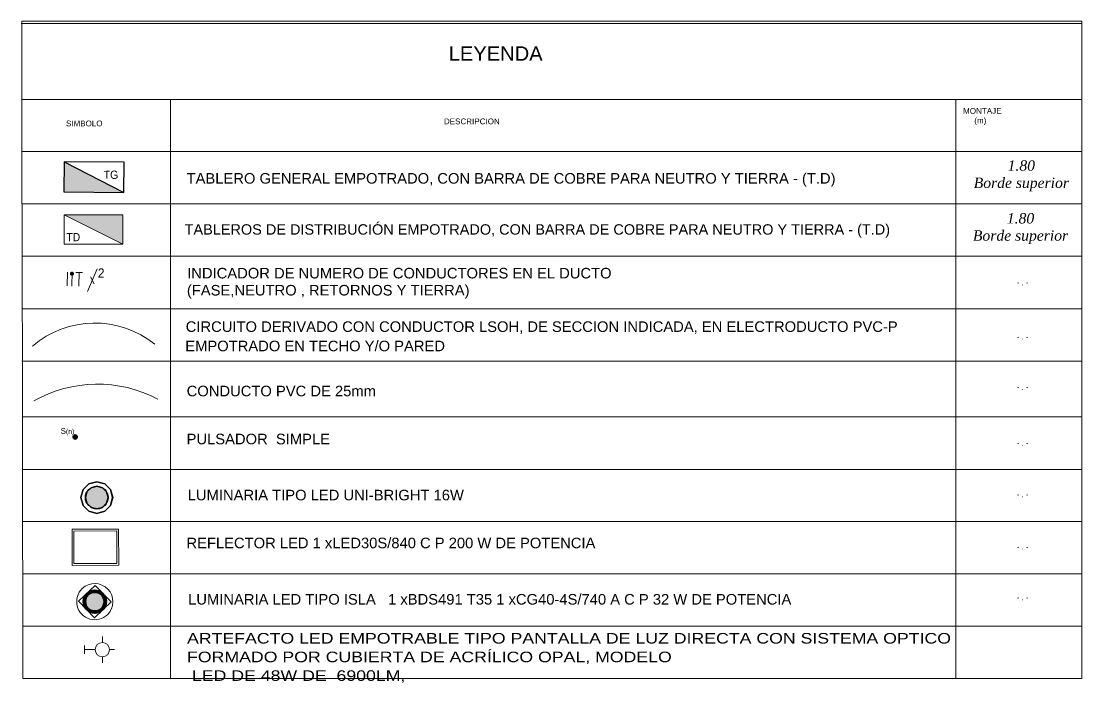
# Model space of a CAD drawing. Header units: inches. Extents: x 2704.1 to 2801.6, y 2415.6 to 2497.
# Drawn here: x 2787.16 to 2801.62, y 2462.91 to 2471.94 of the extents above; entities that cross this region are included whole.
import ezdxf
from ezdxf.lldxf.tags import DXFTag

# ---------------------------------------------------------------- set-up
doc = ezdxf.new("R2010")
doc.units = ezdxf.units.IN
doc.linetypes.add('CONTINUA', pattern=[0])
doc.linetypes.add('RAYITAS', pattern=[0.375, 0.25, -0.125])
for name, color, linetype, lineweight in [('.', 10, 'Continuous', 0), ('00_IE_Luminarias', 6, 'Continuous', 30), ('02 ARQ PLANO CLAVE 1_Pluma_Nº__221', 7, 'Continuous', 13), ('ALUMBRADO', 5, 'Continuous', 25), ('ALUMBRADO_PVC', 6, 'PVC1', 30), ('BUZONES', 163, 'Continuous', 0), ('Lineas Electr', 4, 'Continuous', 18), ('LUMINAR', 70, 'CONTINUA', 18), ('NUMERO DE CONDUCTORES', 163, 'Continuous', 0), ('pulsador', 4, 'Continuous', 40), ('T-TECHO-E', 150, 'Continuous', 20), ('TABLEROS DE DISTRIBUCION', 163, 'Continuous', 0), ('TEXTO', 7, 'Continuous', 15), ('textos', 7, 'Continuous', 5), ('TOMACORRIENTE', 22, 'RAYITAS', 9)]:
    doc.layers.add(name, color=color, linetype=linetype, lineweight=lineweight)
doc.layers.add('DLX_TERR_LUM', color=7, linetype='Continuous', true_color=0x92fcfc)
for name, color, linetype in [('Interior - Lamp', 7, 'Continuous'), ('LEYENDA', 7, 'Continuous'), ('LINEA DE LEYENDA', 7, 'Continuous')]:
    doc.layers.add(name, color=color, linetype=linetype)
doc.layers.add('Interior - Lamp_Pen_No__77', color=7, linetype='Continuous', lineweight=20, true_color=0xfcf969)
doc.styles.add('ERIKA', font='timesi.ttf')
doc.styles.add('ROTULO1', font='arial.ttf', dxfattribs={"width": 1.2})
doc.styles.add('SWISS', font='swisse.ttf')
doc.styles.add('Texto - 080', font='GOTHIC.TTF', dxfattribs={"height": 0.08})
doc.styles.add('{18b73a54-fa43-428c-adcb-c1c7bbdf2c84}', font='Simplex.shx')
tags = doc.linetypes.add('PVC1', pattern='A,1,-0.19772,["PVC",{18b73a54-fa43-428c-adcb-c1c7bbdf2c84},S=0.13,R=0,X=0,Y=-0.061851],-0.507647', length=1.705367).pattern_tags.tags
tags[6] = DXFTag(74, 10)

# ---------------------------------------------------------------- blocks, each defined once
blk = doc.blocks.new('TABLERTO DE DISTRIBUCION')
at = {"true_color": 0x293189}
blk.add_hatch(color=177, dxfattribs=at).paths.add_polyline_path([(270.851, -149.767), (270.851, -149.469), (270.255, -149.469)])
at = {"color": 177, "true_color": 0x293189}
blk.add_line((270.851, -149.767), (270.255, -149.469), dxfattribs=at)
blk.add_lwpolyline([(270.851, -149.469), (270.255, -149.469), (270.255, -149.767), (270.851, -149.767)], close=True, dxfattribs=at)
blk = doc.blocks.new('a')
at = {"layer": 'TOMACORRIENTE', "ltscale": 0.05}
h = blk.add_hatch(color=4, dxfattribs=at)
edge = h.paths.add_edge_path()
edge.add_arc((0, 0.075), 0.0211, 0, 360)
at = {"layer": 'TOMACORRIENTE', "color": 4}
for p, q in [((-0.146, 0.096), (-0.051, 0.096)), ((-0.099, 0.096), (-0.099, -0.097)), ((0, 0.096), (0, -0.096)), ((0.062, -0.096), (0.062, 0.096))]:
    blk.add_line(p, q, dxfattribs=at)
blk.add_circle((0, 0.075), 0.0211, dxfattribs=at)
blk = doc.blocks.new('CABLE 3FACE')
at = {"layer": 'T-TECHO-E', "rotation": 59.94170052614085}
blk.add_blockref('a', (0, 0), dxfattribs=at)
blk = doc.blocks.new('Street Lamp 03 16_2')
at = {"layer": '.', "lineweight": 80}
h = blk.add_hatch(color=3, dxfattribs=at)
h.dxf.hatch_style = 1
h.paths.add_polyline_path([(-0.151, 0, 1), (0.151, 0, 1)])
at = {"layer": '.', "true_color": 0xc7c8ca}
h = blk.add_hatch(dxfattribs=at)
h.set_pattern_fill('ANSI38', color=9)
h.paths.add_polyline_path([(0.124, 0.119), (0.121, 0.117), (0.118, 0.118), (0.123, 0.123), (0.124, 0.122)])
h.paths.add_polyline_path([(0.118, 0.118), (0.117, 0.119), (0.117, 0.122), (0.121, 0.124), (0.123, 0.123)])
h = blk.add_hatch(dxfattribs=at)
h.set_pattern_fill('ANSI38', color=9)
h.paths.add_polyline_path([(-0.124, -0.119), (-0.121, -0.117), (-0.118, -0.118), (-0.123, -0.123), (-0.124, -0.122)])
h.paths.add_polyline_path([(-0.118, -0.118), (-0.117, -0.119), (-0.117, -0.122), (-0.121, -0.124), (-0.123, -0.123)])
h = blk.add_hatch(dxfattribs=at)
h.set_pattern_fill('AR-B816C', color=9)
h.paths.add_polyline_path([(-0.117, -0.119), (-0.121, -0.117), (-0.124, -0.119), (-0.124, -0.122), (-0.121, -0.124), (-0.117, -0.122)])
h = blk.add_hatch(dxfattribs=at)
h.set_pattern_fill('ANSI38', color=9)
h.paths.add_polyline_path([(0.124, -0.119), (0.121, -0.117), (0.118, -0.118), (0.123, -0.123), (0.124, -0.122)])
h.paths.add_polyline_path([(0.118, -0.118), (0.117, -0.119), (0.117, -0.122), (0.121, -0.124), (0.123, -0.123)])
for points in [[(-0.121, 0.124), (-0.124, 0.122), (-0.124, 0.119), (-0.121, 0.117), (-0.117, 0.119), (-0.117, 0.122)], [(0.121, 0.124), (0.124, 0.122), (0.124, 0.119), (0.121, 0.117), (0.117, 0.119), (0.117, 0.122)], [(-0.121, -0.124), (-0.124, -0.122), (-0.124, -0.119), (-0.121, -0.117), (-0.117, -0.119), (-0.117, -0.122)], [(0.121, -0.124), (0.124, -0.122), (0.124, -0.119), (0.121, -0.117), (0.117, -0.119), (0.117, -0.122)]]:
    blk.add_lwpolyline(points, close=True)
at = {"color": 2, "lineweight": 80}
for radius in [0.165, 0.151]:
    blk.add_circle((0, 0), radius, dxfattribs=at)
at = {"layer": 'Interior - Lamp_Pen_No__77', "color": 9}
blk.add_lwpolyline([(0.175, 0.175), (-0.175, 0.175), (-0.175, -0.175), (0.175, -0.175)], close=True, dxfattribs=at)
at = {"layer": 'Interior - Lamp_Pen_No__77', "linetype": 'Continuous'}
for start, end in [(0, 180), (180, 0)]:
    blk.add_arc((0, 0), 0.275, start, end, dxfattribs=at)
blk = doc.blocks.new('REFLECTOR')
at = {"color": 50}
for p, q in [((228.765, -298.508, -4264.267), (228.132, -298.508, -4264.267)), ((228.132, -298.508, -4264.267), (228.132, -299.003, -4264.267)), ((228.132, -298.508, -4264.267), (228.132, -299.003, -4264.267)), ((228.132, -299.003, -4264.267), (228.132, -298.508, -4264.267)), ((228.132, -298.508, -4264.267), (228.132, -298.508, -4264.267)), ((228.765, -298.508, -4264.267), (228.132, -298.508, -4264.267)), ((228.132, -298.508, -4264.267), (228.132, -298.508, -4264.267)), ((228.132, -298.508, -4264.267), (228.765, -298.508, -4264.267)), ((228.132, -299.003, -4264.267), (228.132, -298.508, -4264.267)), ((228.132, -298.508, -4264.267), (228.765, -298.508, -4264.267)), ((228.156, -298.534, -8528.533), (228.156, -298.978, -8528.533)), ((228.156, -298.534, -8528.533), (228.156, -298.978, -8528.533)), ((228.156, -298.978, -8528.533), (228.156, -298.534, -8528.533)), ((228.156, -298.978, -8528.533), (228.156, -298.534, -8528.533)), ((228.156, -298.534, -8528.533), (228.742, -298.534, -8528.533)), ((228.742, -298.534, -4264.267), (228.742, -298.534, -4264.267)), ((228.742, -298.534, -4264.267), (228.742, -298.534, -4264.267)), ((228.742, -298.534, -4264.267), (228.742, -298.978, -4264.267)), ((228.765, -299.003, -4264.267), (228.765, -298.508, -4264.267)), ((228.765, -298.508, -4264.267), (228.765, -298.508, -4264.267)), ((228.765, -299.003, -4264.267), (228.765, -298.508, -4264.267)), ((228.765, -298.508, -4264.267), (228.765, -298.508, -4264.267)), ((228.765, -298.508, -4264.267), (228.765, -299.003, -4264.267)), ((228.765, -298.508, -4264.267), (228.765, -299.003, -4264.267)), ((228.132, -299.003, -4264.267), (228.765, -299.003, -4264.267)), ((228.132, -299.003, -4264.267), (228.132, -299.003, -4264.267)), ((228.132, -299.003, -4264.267), (228.765, -299.003, -4264.267)), ((228.765, -299.003, -4264.267), (228.132, -299.003, -4264.267)), ((228.132, -299.003, -4264.267), (228.132, -299.003, -4264.267)), ((228.765, -299.003, -4264.267), (228.132, -299.003, -4264.267)), ((228.156, -298.978, -4264.267), (228.156, -298.978, -4264.267)), ((228.156, -298.978, -4264.267), (228.156, -298.978, -4264.267)), ((228.156, -298.978, -8528.533), (228.742, -298.978, -8528.533)), ((228.765, -299.003, -4264.267), (228.765, -299.003, -4264.267)), ((228.765, -299.003, -4264.267), (228.765, -299.003, -4264.267))]:
    blk.add_line(p, q, dxfattribs=at)
blk = doc.blocks.new('TD')
blk.add_hatch(color=256).paths.add_polyline_path([(-0.65, 0.35), (-0.65, 0.05), (-0.05, 0.05)])
blk.add_line((-0.65, 0.35), (-0.05, 0.05))
blk.add_lwpolyline([(-0.65, 0.05), (-0.05, 0.05), (-0.05, 0.35), (-0.65, 0.35)], close=True)
blk = doc.blocks.new('luminaria exterior')
at = {"layer": '.'}
h = blk.add_hatch(dxfattribs=at)
h.set_pattern_fill('TRIANG', color=4, scale=0.005)
h.set_pattern_definition([(60, (0, 0), (-0.000937499998, 0.00162379763), [0.0009375, -0.0009375]), (120, (0, 0), (-0.001874999998, 1e-12), [0.0009375, -0.0009375]), (0, (-0.0004687, 0.0008119), (0.0009375, 0.00162379763), [0.0009375, -0.0009375])])
edge = h.paths.add_edge_path()
edge.add_arc((123.5526, 16.6566), 0.0381, 0, 360)
h = blk.add_hatch(dxfattribs=at)
h.set_pattern_fill('TRANS', color=4)
h.set_pattern_definition([(0, (0, 0), (0, 0.25), []), (0, (0, 0.125), (0, 0.25), [0.125, -0.125])])
h.paths.add_polyline_path([(123.5249, 16.6566, 1), (123.5802, 16.6566, 1)])
at = {"color": 3}
blk.add_circle((123.5526, 16.6566), 0.0395, dxfattribs=at)
at = {"layer": 'DLX_TERR_LUM', "color": 3}
for points in [[(123.5249, 16.7042, 0), (123.5048, 16.6841, 0)], [(123.5048, 16.6841, 0), (123.5249, 16.7042, 0)], [(123.5051, 16.6841, 0), (123.5252, 16.7042, 0)], [(123.5252, 16.7042, 0), (123.5051, 16.6841, 0)], [(123.5327, 16.6908, 0), (123.5182, 16.6763, 0)], [(123.5182, 16.6763, 0), (123.5327, 16.6908, 0)], [(123.5524, 16.7116, 0), (123.5249, 16.7042, 0)], [(123.5249, 16.7042, 0), (123.5524, 16.7116, 0)], [(123.5249, 16.7042, 0), (123.5252, 16.7042, 0)], [(123.5252, 16.7042, 0), (123.5249, 16.7042, 0)], [(123.5252, 16.7042, 0), (123.5527, 16.7116, 0)], [(123.5527, 16.7116, 0), (123.5252, 16.7042, 0)], [(123.5524, 16.6961, 0), (123.5327, 16.6908, 0)], [(123.5327, 16.6908, 0), (123.5524, 16.6961, 0)], [(123.5799, 16.7042, 0), (123.5524, 16.7116, 0)], [(123.5524, 16.7116, 0), (123.5799, 16.7042, 0)], [(123.5722, 16.6908, 0), (123.5524, 16.6961, 0)], [(123.5524, 16.6961, 0), (123.5722, 16.6908, 0)], [(123.5527, 16.7116, 0), (123.5802, 16.7042, 0)], [(123.5802, 16.7042, 0), (123.5527, 16.7116, 0)], [(123.5722, 16.6908, 0), (123.5866, 16.6763, 0)], [(123.6, 16.6841, 0), (123.5799, 16.7042, 0)], [(123.5799, 16.7042, 0), (123.6, 16.6841, 0)], [(123.5802, 16.7042, 0), (123.6004, 16.6841, 0)], [(123.6004, 16.6841, 0), (123.5802, 16.7042, 0)], [(123.5048, 16.6841, 0), (123.4974, 16.6566, 0)], [(123.4974, 16.6566, 0), (123.5048, 16.6841, 0)], [(123.4974, 16.6566, 0), (123.4977, 16.6566, 0)], [(123.4974, 16.6566, 0), (123.5048, 16.6291, 0)], [(123.4977, 16.6566, 0), (123.4974, 16.6566, 0)], [(123.5048, 16.6291, 0), (123.4974, 16.6566, 0)], [(123.4977, 16.6566, 0), (123.5051, 16.6841, 0)], [(123.5051, 16.6841, 0), (123.4977, 16.6566, 0)], [(123.5051, 16.6291, 0), (123.4977, 16.6566, 0)], [(123.4977, 16.6566, 0), (123.5051, 16.6291, 0)], [(123.5048, 16.6841, 0), (123.5051, 16.6841, 0)], [(123.5051, 16.6841, 0), (123.5048, 16.6841, 0)], [(123.5182, 16.6763, 0), (123.5129, 16.6566, 0)], [(123.5129, 16.6566, 0), (123.5182, 16.6763, 0)], [(123.5129, 16.6566, 0), (123.5182, 16.6368, 0)], [(123.5182, 16.6368, 0), (123.5129, 16.6566, 0)], [(123.5919, 16.6566, 0), (123.5866, 16.6763, 0)], [(123.5866, 16.6763, 0), (123.5919, 16.6566, 0)], [(123.5866, 16.6368, 0), (123.5919, 16.6566, 0)], [(123.5919, 16.6566, 0), (123.5866, 16.6368, 0)], [(123.6074, 16.6566, 0), (123.6, 16.6841, 0)], [(123.6, 16.6841, 0), (123.6074, 16.6566, 0)], [(123.6, 16.6291, 0), (123.6074, 16.6566, 0)], [(123.6074, 16.6566, 0), (123.6, 16.6291, 0)], [(123.6004, 16.6841, 0), (123.6077, 16.6566, 0)], [(123.6077, 16.6566, 0), (123.6004, 16.6841, 0)], [(123.6077, 16.6566, 0), (123.6004, 16.6291, 0)], [(123.6004, 16.6291, 0), (123.6077, 16.6566, 0)], [(123.6074, 16.6566, 0), (123.6077, 16.6566, 0)], [(123.6077, 16.6566, 0), (123.6074, 16.6566, 0)], [(123.5048, 16.6291, 0), (123.5249, 16.6089, 0)], [(123.5249, 16.6089, 0), (123.5048, 16.6291, 0)], [(123.5252, 16.6089, 0), (123.5051, 16.6291, 0)], [(123.5051, 16.6291, 0), (123.5252, 16.6089, 0)], [(123.5182, 16.6368, 0), (123.5327, 16.6224, 0)], [(123.5327, 16.6224, 0), (123.5182, 16.6368, 0)], [(123.5327, 16.6224, 0), (123.5524, 16.6171, 0)], [(123.5524, 16.6171, 0), (123.5327, 16.6224, 0)], [(123.5524, 16.6171, 0), (123.5722, 16.6224, 0)], [(123.5722, 16.6224, 0), (123.5524, 16.6171, 0)], [(123.5722, 16.6224, 0), (123.5866, 16.6368, 0)], [(123.5866, 16.6368, 0), (123.5722, 16.6224, 0)], [(123.5799, 16.6089, 0), (123.6, 16.6291, 0)], [(123.6, 16.6291, 0), (123.5799, 16.6089, 0)], [(123.6004, 16.6291, 0), (123.5802, 16.6089, 0)], [(123.5802, 16.6089, 0), (123.6004, 16.6291, 0)], [(123.5249, 16.6089, 0), (123.5524, 16.6016, 0)], [(123.5252, 16.6089, 0), (123.5249, 16.6089, 0)], [(123.5249, 16.6089, 0), (123.5252, 16.6089, 0)], [(123.5524, 16.6016, 0), (123.5249, 16.6089, 0)], [(123.5527, 16.6016, 0), (123.5252, 16.6089, 0)], [(123.5252, 16.6089, 0), (123.5527, 16.6016, 0)], [(123.5524, 16.6016, 0), (123.5799, 16.6089, 0)], [(123.5799, 16.6089, 0), (123.5524, 16.6016, 0)], [(123.5802, 16.6089, 0), (123.5527, 16.6016, 0)], [(123.5527, 16.6016, 0), (123.5802, 16.6089, 0)], [(123.5799, 16.6089, 0), (123.5802, 16.6089, 0)], [(123.5802, 16.6089, 0), (123.5799, 16.6089, 0)]]:
    blk.add_polyline3d(points, dxfattribs=at)
at = {"layer": 'DLX_TERR_LUM'}
for points in [[(123.5524, 16.7116, 0), (123.5527, 16.7116, 0)], [(123.5527, 16.7116, 0), (123.5524, 16.7116, 0)], [(123.5866, 16.6763, 0), (123.5722, 16.6908, 0)], [(123.5799, 16.7042, 0), (123.5802, 16.7042, 0)], [(123.5802, 16.7042, 0), (123.5799, 16.7042, 0)], [(123.6, 16.6841, 0), (123.6004, 16.6841, 0)], [(123.6004, 16.6841, 0), (123.6, 16.6841, 0)], [(123.5048, 16.6291, 0), (123.5051, 16.6291, 0)], [(123.5051, 16.6291, 0), (123.5048, 16.6291, 0)], [(123.6, 16.6291, 0), (123.6004, 16.6291, 0)], [(123.6004, 16.6291, 0), (123.6, 16.6291, 0)], [(123.5524, 16.6016, 0), (123.5527, 16.6016, 0)], [(123.5527, 16.6016, 0), (123.5524, 16.6016, 0)]]:
    blk.add_polyline3d(points, dxfattribs=at)
blk = doc.blocks.new('ss')
at = {"layer": '00_IE_Luminarias', "linetype": 'Continuous', "lineweight": 13}
for p, q in [((-785.242, -1530.164, 0), (-785.242, -1530.081, 0)), ((-785.34, -1530.262, 0), (-785.407, -1530.262, 0)), ((-785.144, -1530.262, 0), (-784.997, -1530.262, 0)), ((-784.997, -1530.319, 0), (-784.997, -1530.204, 0)), ((-785.242, -1530.36, 0), (-785.242, -1530.442, 0))]:
    blk.add_line(p, q, dxfattribs=at)
blk.add_circle((-785.242, -1530.262, 0), 0.0981, dxfattribs=at)
blk = doc.blocks.new('pulsador')
at = {"layer": 'pulsador', "lineweight": 40}
h = blk.add_hatch(color=4, dxfattribs=at)
h.dxf.hatch_style = 1
h.paths.add_polyline_path([(246.231, 46.088, 1), (246.279, 46.088, 1)])
h.paths.add_polyline_path([(246.279, 46.088, -1), (246.232, 46.088, -1)], flags=16)
h.paths.add_polyline_path([(246.271, 46.088, -1), (246.239, 46.088, -1)], flags=0)
at = {"layer": 'pulsador'}
h = blk.add_hatch(color=4, dxfattribs=at)
h.dxf.hatch_style = 1
h.paths.add_polyline_path([(246.239, 46.088, 1), (246.271, 46.088, 1)])
at = {"layer": 'pulsador', "color": 4, "lineweight": 50}
blk.add_circle((246.255, 46.088), 0.0238, dxfattribs=at)
at = {"layer": 'pulsador', "color": 4, "lineweight": 40}
blk.add_circle((246.255, 46.088), 0.0235, dxfattribs=at)
at = {"layer": 'pulsador', "color": 4}
blk.add_circle((246.255, 46.088), 0.0159, dxfattribs=at)

msp = doc.modelspace()

# ---------------------------------------------------------------- linework, layer by layer
at = {"layer": 'ALUMBRADO_PVC', "linetype": 'PVC1', "lineweight": 15, "ltscale": 0.2}
msp.add_arc((2788.161, 2466.516), 1.306, 51.2221, 130.6853, dxfattribs=at)
at = {"layer": 'LINEA DE LEYENDA', "color": 7, "lineweight": 0}
for p, q in [((2787.164, 2470.875), (2801.623, 2470.875)), ((2789.193, 2470.875), (2789.193, 2469.449)), ((2799.906, 2470.875), (2799.906, 2469.449)), ((2787.164, 2470.162), (2801.623, 2470.162)), ((2787.164, 2470.162), (2801.623, 2470.162)), ((2787.164, 2470.162), (2801.623, 2470.162)), ((2787.164, 2470.162), (2801.623, 2470.162)), ((2787.164, 2470.162), (2801.623, 2470.162)), ((2787.164, 2469.449), (2801.623, 2469.449)), ((2787.164, 2469.449), (2801.623, 2469.449)), ((2787.164, 2469.449), (2801.623, 2469.449)), ((2787.164, 2469.449), (2801.623, 2469.449)), ((2787.164, 2469.449), (2787.17, 2469.449)), ((2787.164, 2469.449), (2787.17, 2469.449)), ((2787.164, 2469.448), (2787.17, 2469.448)), ((2789.193, 2469.449), (2789.193, 2462.971)), ((2799.906, 2469.449), (2799.906, 2462.971)), ((2787.164, 2468.736), (2801.623, 2468.736)), ((2787.164, 2468.016), (2801.623, 2468.016)), ((2787.164, 2467.302), (2801.623, 2467.302)), ((2787.18, 2466.54), (2801.623, 2466.54)), ((2787.18, 2465.825), (2801.623, 2465.825)), ((2787.18, 2465.113), (2801.623, 2465.113)), ((2787.18, 2464.4), (2801.623, 2464.4)), ((2787.18, 2463.685), (2801.623, 2463.685)), ((2787.18, 2462.971), (2801.623, 2462.971))]:
    msp.add_line(p, q, dxfattribs=at)
for points in [[(2787.164, 2471.942), (2801.623, 2471.942)], [(2787.166, 2469.449), (2787.164, 2471.942)], [(2801.623, 2471.942), (2801.623, 2469.449)], [(2787.18, 2462.971), (2787.17, 2469.449)], [(2801.623, 2469.449), (2801.623, 2462.971)]]:
    msp.add_lwpolyline(points, dxfattribs=at)
at = {"layer": 'Lineas Electr', "ltscale": 0.3}
for p, q in [((2788.061, 2468.252, 4186.291), (2788.193, 2468.562, 4186.291)), ((2788.151, 2468.358, 4186.291), (2788.102, 2468.455, 4186.291))]:
    msp.add_line(p, q, dxfattribs=at)
at = {"layer": 'LUMINAR', "linetype": 'CONTINUA'}
msp.add_arc((2788.197, 2465.219, 4186.291), 1.769, 62.2513, 119.4421, dxfattribs=at)
at = {"layer": 'TEXTO', "color": 7, "lineweight": 0, "elevation": 4186.291}
msp.add_lwpolyline([(2787.156, 2471.912), (2801.614, 2471.912)], dxfattribs=at)

# ---------------------------------------------------------------- block references
at = {"color": 4, "lineweight": 40}
msp.add_blockref('pulsador', (2541.638, 2420.179), dxfattribs=at)
at = {"xscale": 3.936391476518716, "yscale": 3.936391476518716, "zscale": 3.936391476518716}
msp.add_blockref('luminaria exterior', (2301.836, 2399.873), dxfattribs=at)
at = {"color": 2, "lineweight": 80, "rotation": 180}
msp.add_blockref('ss', (2003.021, 933.102, 0), dxfattribs=at)
at = {"layer": '02 ARQ PLANO CLAVE 1_Pluma_Nº__221', "rotation": 180.2540526203288}
msp.add_blockref('REFLECTOR', (3017.939, 2167.022, 26027.081), dxfattribs=at)
at = {"layer": 'ALUMBRADO', "linetype": 'Continuous', "lineweight": 0, "xscale": 1.367402912713129, "yscale": 1.367402912713129, "zscale": 1.367402912713129, "rotation": 359.4545297237954}
msp.add_blockref('TD', (2788.625, 2469.537, 4186.291), dxfattribs=at)
at = {"layer": 'BUZONES', "xscale": 1.344401324602285, "yscale": 1.344401324602285, "zscale": 1.344401324602285}
msp.add_blockref('TABLERTO DE DISTRIBUCION', (2424.411, 2670.244, 4186.291), dxfattribs=at)
at = {"layer": 'Interior - Lamp', "color": 51, "linetype": 'Continuous', "lineweight": 20, "true_color": 0xfcf969, "xscale": 0.8990982590757575, "yscale": 0.8990982590757575, "zscale": 0.8990982590757575, "rotation": 313.8476422205608}
msp.add_blockref('Street Lamp 03 16_2', (2788.16, 2464.019, 4186.291), dxfattribs=at)
at = {"layer": 'NUMERO DE CONDUCTORES', "xscale": -0.9817140855580929, "yscale": 0.9817140855580929, "zscale": 0.9817140855580929, "rotation": 58.5239496888934}
msp.add_blockref('CABLE 3FACE', (2787.847, 2468.421, 4186.291), dxfattribs=at)

# ---------------------------------------------------------------- texts
at = {"layer": 'LEYENDA', "color": 0, "style": 'ROTULO1'}
for s, height, p in [('TABLERO GENERAL EMPOTRADO, CON BARRA DE COBRE PARA NEUTRO Y TIERRA - (T.D)', 0.144, (2789.412, 2469.725)), ('TABLEROS DE DISTRIBUCIÓN EMPOTRADO, CON BARRA DE COBRE PARA NEUTRO Y TIERRA - (T.D)', 0.14137, (2789.385, 2469.029, -4186.291)), ('INDICADOR DE NUMERO DE CONDUCTORES EN EL DUCTO ', 0.144, (2789.42, 2468.431)), ('(FASE,NEUTRO , RETORNOS Y TIERRA)', 0.144, (2789.416, 2468.198)), ('CIRCUITO DERIVADO CON CONDUCTOR LSOH, DE SECCION INDICADA, EN ELECTRODUCTO PVC-P ', 0.144, (2789.4, 2467.701)), ('EMPOTRADO EN TECHO Y/O PARED ', 0.144, (2789.394, 2467.437)), ('CONDUCTO PVC DE 25mm', 0.144, (2789.413, 2466.822)), ('PULSADOR  SIMPLE ', 0.144, (2789.412, 2466.167, 4186.291)), ('LUMINARIA TIPO LED UNI-BRIGHT 16W  ', 0.144, (2789.428, 2465.402)), ('REFLECTOR LED 1 xLED30S/840 C P 200 W DE POTENCIA  ', 0.144, (2789.41, 2464.748, 4186.292)), ('LUMINARIA LED TIPO ISLA   1 xBDS491 T35 1 xCG40-4S/740 A C P 32 W DE POTENCIA  ', 0.144, (2789.433, 2463.979, 4186.292))]:
    msp.add_text(s, height=height, dxfattribs=at).set_placement(p)
at = {"layer": 'LEYENDA', "color": 7, "linetype": 'RAYITAS', "attachment_point": 1, "style": 'Texto - 080'}
for s, insert, char_height, width in [('{\\fSwis721 BlkEx BT|b0|i0|c0|p34;LEYENDA}', (2792.988, 2471.599), 0.19634, 3.2458), ('{\\fSwis721 BlkEx BT|b0|i0|c0|p34;MONTAJE\\P     (m)}', (2800.004, 2470.757), 0.07854, 1.6229), ('{\\fSwis721 BlkEx BT|b0|i0|c0|p34;DESCRIPCION}', (2792.922, 2470.614), 0.07854, 1.6229), ('{\\fSwis721 BlkEx BT|b0|i0|c0|p34;SIMBOLO}', (2787.766, 2470.586), 0.07854, 1.6229)]:
    msp.add_mtext(s, dxfattribs=dict(at, insert=insert, char_height=char_height, width=width))
at = {"layer": 'LEYENDA', "color": 7, "char_height": 0.07854, "width": 1.42777, "attachment_point": 5, "style": 'Texto - 080'}
for insert in [(2800.816, 2468.376), (2800.816, 2467.637), (2800.816, 2466.949), (2800.816, 2466.186), (2800.816, 2465.482), (2800.816, 2464.771), (2800.816, 2464.076)]:
    msp.add_mtext('{\\fCentury Gothic|b0|i0|c0|p34;- . -}', dxfattribs=dict(at, insert=insert))
at = {"layer": 'LEYENDA', "linetype": 'Continuous', "lineweight": 0, "insert": (2787.695, 2466.289, 4186.291), "char_height": 0.08, "width": 0.77003, "attachment_point": 7, "style": 'Texto - 080'}
msp.add_mtext('S{\\H0.84375x;(n)}', dxfattribs=at)
at = {"layer": 'LEYENDA', "color": 0, "insert": (2789.418, 2463.591), "char_height": 0.144001, "width": 10.53058, "attachment_point": 1, "line_spacing_factor": 1.060526, "style": 'ROTULO1'}
msp.add_mtext('ARTEFACTO LED EMPOTRABLE TIPO PANTALLA DE LUZ DIRECTA CON SISTEMA OPTICO FORMADO POR CUBIERTA DE ACRÍLICO OPAL, MODELO \\P LED DE 48W DE  6900LM, ', dxfattribs=at)
at = {"layer": 'TABLEROS DE DISTRIBUCION', "color": 0, "style": 'SWISS', "width": 0.9}
msp.add_text('TD', height=0.1111, dxfattribs=at).set_placement((2787.774, 2468.939, 4186.291))
at = {"layer": 'TEXTO', "color": 7, "char_height": 0.1414, "width": 1.59385, "attachment_point": 5, "style": 'ERIKA'}
for insert in [(2800.798, 2469.831, 4186.291), (2800.787, 2469.111, 4186.291)]:
    msp.add_mtext('1.80\\PBorde superior', dxfattribs=dict(at, insert=insert))
at = {"layer": 'textos', "style": 'SWISS', "width": 0.9}
for s, height, rotation, p in [('TG', 0.1137, 1.6334, (2788.283, 2469.785, 4186.291)), ('2', 0.128, 359.1665, (2788.201, 2468.441, 4186.291))]:
    msp.add_text(s, height=height, rotation=rotation, dxfattribs=at).set_placement(p)

doc.saveas('drawing.dxf')
